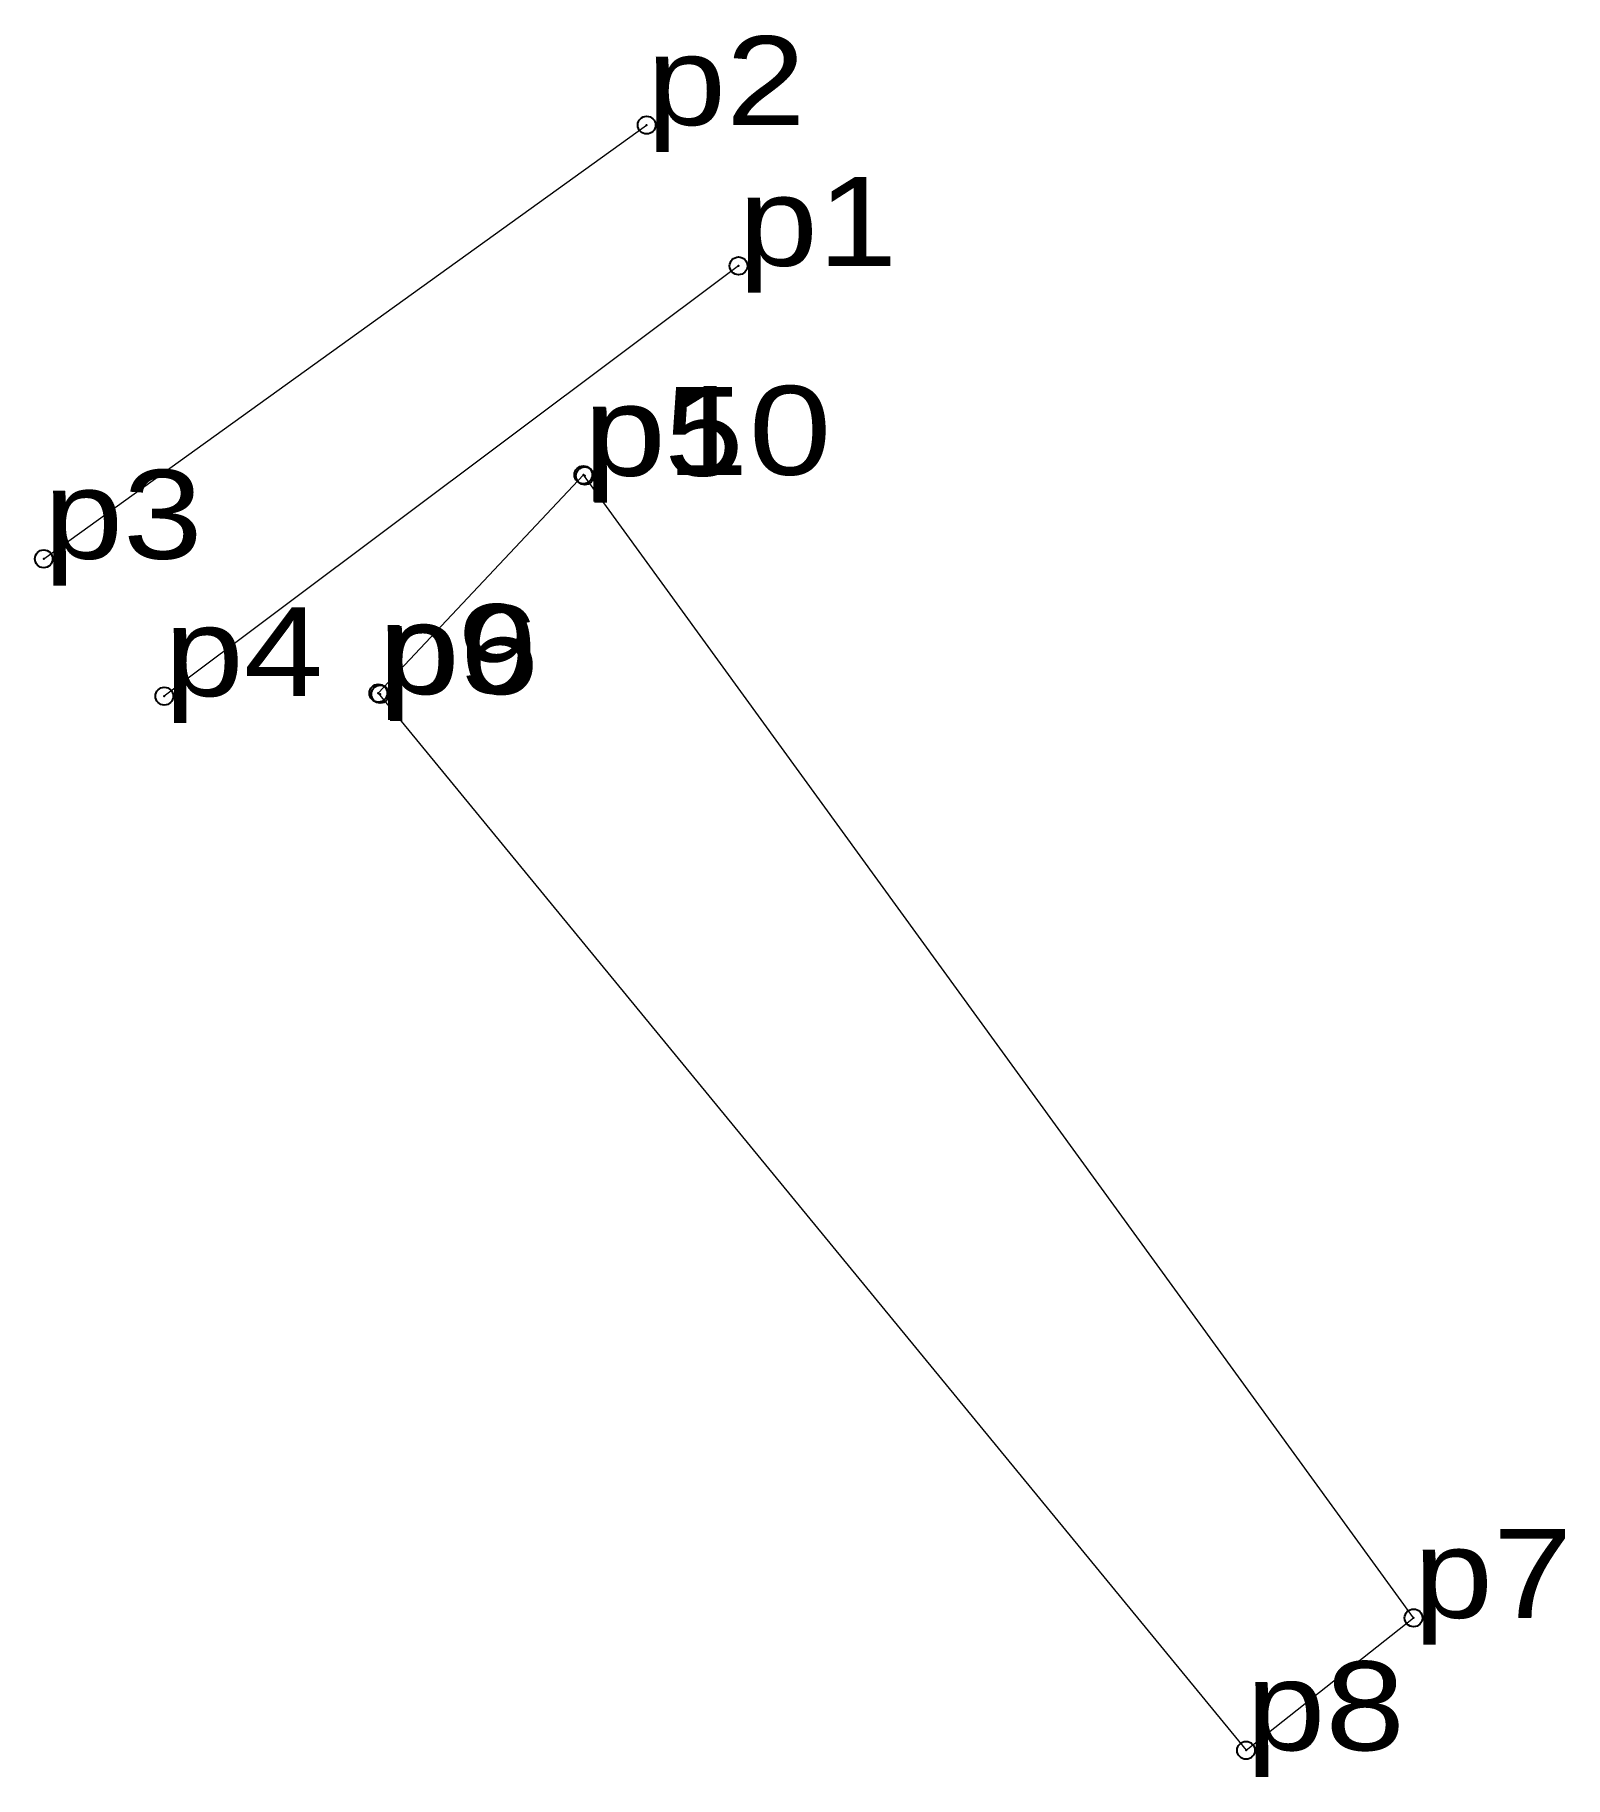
# Model space of a CAD drawing. Header units: metres. Extents: x 536675.2 to 536706.2, y 1838738.7 to 1838774.
import ezdxf

# ---------------------------------------------------------------- set-up
doc = ezdxf.new("R2010")
doc.units = ezdxf.units.M
doc.header["$LTSCALE"] = 0.72
doc.header["$PDMODE"] = 32
doc.header["$PDSIZE"] = 0.36
doc.layers.add('10', color=7, linetype='Continuous', lineweight=13)
doc.layers.add('12', color=7, linetype='Continuous')
doc.layers.add('7', color=7, linetype='Continuous')

msp = doc.modelspace()

# ---------------------------------------------------------------- linework, layer by layer
at = {"layer": '10'}
for p, q in [((536675.37, 1838763.38), (536687.57, 1838772.16)), ((536689.43, 1838769.31), (536677.81, 1838760.6))]:
    msp.add_line(p, q, dxfattribs=at)
msp.add_lwpolyline([(536686.29, 1838765.08), (536682.14, 1838760.66), (536699.7, 1838739.26), (536703.09, 1838741.94)], close=True, dxfattribs=at)
at = {"layer": '7'}
for p in [(536687.57, 1838772.16), (536689.43, 1838769.31), (536686.29, 1838765.08), (536686.32, 1838765.06), (536675.37, 1838763.38), (536677.81, 1838760.6), (536682.14, 1838760.66), (536682.18, 1838760.64), (536703.09, 1838741.94), (536699.7, 1838739.26)]:
    msp.add_point(p, dxfattribs=at)

# ---------------------------------------------------------------- texts
at = {"layer": '12'}
for s, width, p in [('p2', 1.2, (536687.57, 1838772.16)), ('p1', 1.2, (536689.43, 1838769.31)), ('p10', 1.25, (536686.29, 1838765.08)), ('p5', 1.2, (536686.32, 1838765.06)), ('p3', 1.2, (536675.37, 1838763.38)), ('p9', 1.2, (536682.14, 1838760.66)), ('p6', 1.2, (536682.18, 1838760.64)), ('p4', 1.2, (536677.81, 1838760.6)), ('p7', 1.2, (536703.09, 1838741.94)), ('p8', 1.2, (536699.7, 1838739.26))]:
    msp.add_text(s, height=1.8, dxfattribs=dict(at, width=width)).set_placement(p)

doc.saveas('drawing.dxf')
